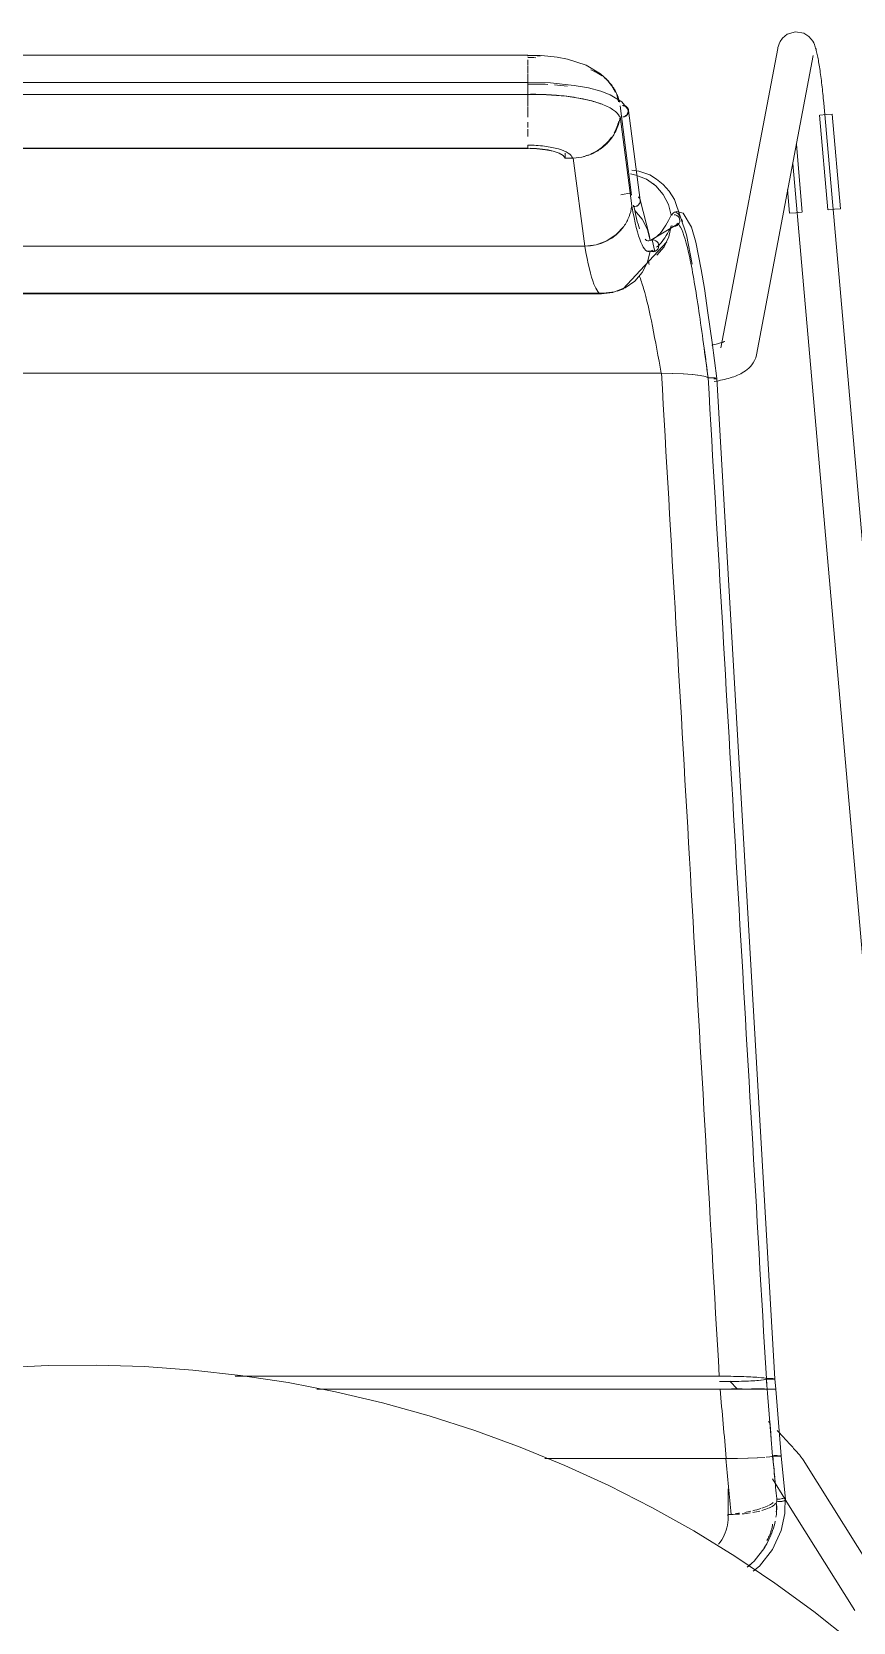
# Model space of a CAD drawing. Header units: millimetres. Extents: x 155927 to 317870, y -36033 to 97293.
# Drawn here: x 159163 to 159436, y 31523 to 32050 of the extents above; entities that cross this region are included whole.
import ezdxf

# ---------------------------------------------------------------- set-up
doc = ezdxf.new("R2010")
doc.units = ezdxf.units.MM
doc.header["$MEASUREMENT"] = 0
doc.layers.add('I-FURN', color=8, linetype='CONTINUOUS', lineweight=9)

msp = doc.modelspace()

# ---------------------------------------------------------------- linework, layer by layer
at = {"layer": 'I-FURN'}
for p, q in [((159413.63, 32049.49), (159416.38, 32050.32)), ((159416.38, 32050.32), (159419.14, 32049.84)), ((159410.58, 32045.14), (159410.49, 32044.73)), ((159410.72, 32045.66), (159410.58, 32045.14)), ((159410.93, 32046.28), (159410.72, 32045.66)), ((159411.31, 32047.08), (159410.93, 32046.28)), ((159412.05, 32048.16), (159411.31, 32047.08)), ((159413.63, 32049.49), (159412.05, 32048.16)), ((159419.14, 32049.84), (159420.79, 32048.8)), ((159420.79, 32048.8), (159421.65, 32047.89)), ((159421.65, 32047.89), (159422.13, 32047.18)), ((159422.13, 32047.18), (159422.43, 32046.62)), ((159422.43, 32046.62), (159422.65, 32046.15)), ((159422.65, 32046.15), (159422.82, 32045.72)), ((159422.82, 32045.72), (159422.96, 32045.32)), ((159422.96, 32045.32), (159423.08, 32044.92)), ((159423.08, 32044.92), (159423.2, 32044.53)), ((159327.59, 32042.54), (159032.73, 32042.54)), ((159327.59, 32042.37), (159327.59, 32042.54)), ((159332.1, 32042.46), (159327.59, 32042.54)), ((159327.59, 32042.52), (159327.59, 32042.24)), ((159327.59, 32041.05), (159327.59, 32039.3)), ((159337.31, 32041.94), (159332.1, 32042.46)), ((159340.81, 32041.29), (159337.31, 32041.94)), ((159346.96, 32039.27), (159340.81, 32041.29)), ((159410.49, 32044.73), (159391.68, 31945.44)), ((159403.47, 31943.2), (159422.28, 32042.49)), ((159423.2, 32044.53), (159423.31, 32044.12)), ((159423.31, 32044.12), (159423.41, 32043.71)), ((159423.41, 32043.71), (159423.51, 32043.28)), ((159423.51, 32043.28), (159423.61, 32042.84)), ((159423.61, 32042.84), (159423.71, 32042.38)), ((159423.71, 32042.38), (159423.8, 32041.9)), ((159423.8, 32041.9), (159423.9, 32041.41)), ((159423.9, 32041.41), (159423.99, 32040.89)), ((159423.99, 32040.89), (159424.08, 32040.36)), ((159424.08, 32040.36), (159424.18, 32039.81)), ((159424.18, 32039.81), (159424.27, 32039.24)), ((159327.59, 32039.02), (159327.59, 32036.44)), ((159327.59, 32033.26), (159327.59, 32036.29)), ((159327.59, 32036.27), (159327.59, 32033.26)), ((159351.68, 32036.4), (159346.96, 32039.27)), ((159353.65, 32034.56), (159351.68, 32036.4)), ((159355.32, 32032.49), (159353.65, 32034.56)), ((159424.27, 32039.24), (159424.36, 32038.65)), ((159424.36, 32038.65), (159424.45, 32038.05)), ((159424.45, 32038.05), (159424.54, 32037.43)), ((159424.54, 32037.43), (159424.63, 32036.8)), ((159424.63, 32036.8), (159424.72, 32036.15)), ((159424.72, 32036.15), (159424.81, 32035.48)), ((159424.81, 32035.48), (159424.9, 32034.81)), ((159424.9, 32034.81), (159424.98, 32034.12)), ((159327.59, 32033.5), (159032.73, 32033.5)), ((159032.73, 32029.54), (159327.59, 32029.54)), ((159327.59, 32033.5), (159327.59, 32029.65)), ((159335.15, 32033.36), (159327.59, 32033.5)), ((159327.59, 32033.43), (159327.59, 32033.5)), ((159327.59, 32033.24), (159327.59, 32033.43)), ((159327.59, 32032.93), (159327.59, 32033.24)), ((159327.59, 32032.54), (159327.59, 32032.93)), ((159327.59, 32032.09), (159327.59, 32032.54)), ((159327.59, 32031.6), (159327.59, 32032.09)), ((159327.59, 32031.1), (159327.59, 32031.6)), ((159327.59, 32030.62), (159327.59, 32031.1)), ((159327.59, 32030.21), (159327.59, 32030.62)), ((159327.59, 32029.88), (159327.59, 32030.21)), ((159327.59, 32029.65), (159327.59, 32029.88)), ((159327.59, 32025.76), (159327.59, 32029.57)), ((159327.59, 32029.57), (159327.59, 32025.76)), ((159333.81, 32029.46), (159327.59, 32029.54)), ((159340.37, 32028.93), (159333.81, 32029.46)), ((159343.03, 32032.56), (159335.15, 32033.36)), ((159347.75, 32031.69), (159343.03, 32032.56)), ((159351.79, 32030.61), (159347.75, 32031.69)), ((159354.96, 32029.42), (159351.79, 32030.61)), ((159358.79, 32027.12), (159354.96, 32029.42)), ((159356.66, 32030.23), (159355.32, 32032.49)), ((159424.98, 32034.12), (159425.07, 32033.42)), ((159425.07, 32033.42), (159425.15, 32032.71)), ((159425.15, 32032.71), (159425.23, 32032)), ((159425.23, 32032), (159425.31, 32031.27)), ((159425.31, 32031.27), (159425.39, 32030.54)), ((159425.39, 32030.54), (159425.46, 32029.8)), ((159425.46, 32029.8), (159425.54, 32029.05)), ((159425.54, 32029.05), (159425.61, 32028.3)), ((159327.59, 32025.56), (159327.59, 32022.01)), ((159344.39, 32028.34), (159340.37, 32028.93)), ((159348.82, 32027.37), (159344.39, 32028.34)), ((159352.26, 32026.28), (159348.82, 32027.37)), ((159358.2, 32025.79), (159362.04, 31996.1)), ((159360.68, 32024.73), (159358.79, 32027.12)), ((159361.04, 32024.23), (159364.89, 31994.46)), ((159425.61, 32028.3), (159425.68, 32027.55)), ((159425.68, 32027.55), (159425.75, 32026.8)), ((159425.75, 32026.8), (159425.76, 32026.64)), ((159464.71, 31583.32), (159425.76, 32026.64)), ((159327.59, 32020.38), (159327.59, 32018.54)), ((159362.06, 31992.55), (159358.22, 32022.25)), ((159358.97, 32019.82), (159358.65, 32022.26)), ((159424.34, 32022.67), (159427.1, 31991.25)), ((159424.47, 32022.68), (159426.53, 32022.86)), ((159426.53, 32022.86), (159428.58, 32023.04)), ((159428.58, 32023.04), (159431.34, 31991.63)), ((159327.59, 32018.02), (159327.59, 32015.55)), ((159327.59, 32011.7), (159032.73, 32011.7)), ((159032.73, 32011.64), (159327.59, 32011.64)), ((159327.59, 32011.64), (159330.62, 32011.53)), ((159330.62, 32011.53), (159333.47, 32011.21)), ((159333.47, 32011.21), (159335.97, 32010.7)), ((159335.97, 32010.7), (159337.95, 32010.03)), ((159337.95, 32010.03), (159339.3, 32009.24)), ((159339.3, 32009.24), (159339.94, 32008.38)), ((159339.94, 32008.38), (159339.94, 32010.05)), ((159339.94, 32008.38), (159342.66, 32008.45)), ((159342.66, 32008.45), (159346.52, 31979.17)), ((159418.66, 31990.51), (159416.68, 32012.99)), ((159361.69, 32003.16), (159363.44, 32002.79)), ((159363.44, 32002.79), (159361.7, 32003.16)), ((159364.43, 32004.13), (159362.16, 32004.42)), ((159366.95, 32001.39), (159363.44, 32002.79)), ((159368.03, 32002.84), (159364.43, 32004.13)), ((159370.3, 32001.49), (159368.03, 32002.84)), ((159415.48, 32006.62), (159452.76, 31582.27)), ((159370.04, 31999.22), (159366.95, 32001.39)), ((159369.04, 32000.04), (159370.04, 31999.22)), ((159370.04, 31999.22), (159372.51, 31996.39)), ((159372.52, 31996.39), (159370.04, 31999.22)), ((159372.47, 31999.72), (159370.3, 32001.49)), ((159374.46, 31997.47), (159372.47, 31999.72)), ((159376.28, 31994.65), (159374.46, 31997.47)), ((159413.73, 31998.04), (159414.43, 31990.14)), ((159361.92, 31996.88), (159358.43, 31996.19)), ((159362.53, 31992.39), (159363.03, 31992.36)), ((159363.03, 31992.36), (159363.52, 31992.44)), ((159363.52, 31992.44), (159363.97, 31992.63)), ((159363.97, 31992.63), (159364.36, 31992.93)), ((159364.65, 31995.13), (159364.36, 31995.52)), ((159364.36, 31992.93), (159364.65, 31993.31)), ((159364.84, 31994.69), (159364.65, 31995.13)), ((159364.65, 31993.31), (159364.84, 31993.75)), ((159364.91, 31994.22), (159364.84, 31994.69)), ((159364.84, 31993.75), (159364.91, 31994.22)), ((159364.88, 31994.54), (159367.85, 31982.92)), ((159374.26, 31993.07), (159372.52, 31996.39)), ((159375.16, 31989.44), (159374.26, 31993.07)), ((159380.27, 31982.93), (159376.28, 31994.65)), ((159365.56, 31988.18), (159363.05, 31991.06)), ((159367.31, 31984.79), (159365.56, 31988.18)), ((159377.84, 31986.88), (159368.45, 31981.18)), ((159375.16, 31989.44), (159375.63, 31989.61)), ((159375.63, 31989.61), (159375.16, 31989.44)), ((159376.98, 31990.66), (159376.07, 31990.36)), ((159376.13, 31989.65), (159376.62, 31989.57)), ((159376.63, 31989.57), (159376.13, 31989.65)), ((159376.62, 31989.57), (159377.08, 31989.38)), ((159377.08, 31989.38), (159376.63, 31989.57)), ((159379.17, 31990.13), (159376.98, 31990.66)), ((159377.08, 31989.38), (159377.47, 31989.07)), ((159377.47, 31989.07), (159377.08, 31989.38)), ((159377.47, 31989.07), (159377.77, 31988.68)), ((159377.77, 31988.68), (159377.47, 31989.07)), ((159377.79, 31986.79), (159377.51, 31986.39)), ((159377.51, 31986.39), (159377.8, 31986.79)), ((159377.77, 31988.68), (159377.96, 31988.22)), ((159377.97, 31988.22), (159377.77, 31988.68)), ((159377.98, 31987.25), (159377.79, 31986.79)), ((159377.8, 31986.79), (159377.98, 31987.25)), ((159377.96, 31988.22), (159378.04, 31987.74)), ((159378.04, 31987.74), (159377.97, 31988.22)), ((159378.04, 31987.74), (159377.98, 31987.25)), ((159377.98, 31987.25), (159378.04, 31987.74)), ((159381.94, 31985.49), (159379.17, 31990.13)), ((159416.47, 31990.32), (159414.43, 31990.14)), ((159418.53, 31990.5), (159416.47, 31990.32)), ((159429.29, 31991.45), (159427.23, 31991.27)), ((159431.34, 31991.63), (159429.29, 31991.45)), ((159353.83, 31980.97), (159356.95, 31983.05)), ((159356.95, 31983.05), (159359.43, 31985.79)), ((159368.2, 31981.07), (159367.31, 31984.79)), ((159367.85, 31982.92), (159368.17, 31981.05)), ((159374.42, 31982.34), (159372.78, 31979.02)), ((159372.79, 31979.02), (159374.43, 31982.34)), ((159375.21, 31985.96), (159374.42, 31982.34)), ((159374.43, 31982.34), (159375.21, 31985.96)), ((159375.69, 31985.81), (159375.21, 31985.96)), ((159375.21, 31985.96), (159375.69, 31985.8)), ((159376.19, 31985.78), (159375.69, 31985.81)), ((159375.69, 31985.8), (159376.19, 31985.77)), ((159376.68, 31985.87), (159376.19, 31985.78)), ((159376.19, 31985.77), (159376.68, 31985.86)), ((159377.13, 31986.07), (159376.68, 31985.87)), ((159376.68, 31985.86), (159377.13, 31986.07)), ((159377.51, 31986.39), (159377.13, 31986.07)), ((159377.13, 31986.07), (159377.51, 31986.39)), ((159382.17, 31973.27), (159380.27, 31982.93)), ((159383.35, 31980.5), (159381.94, 31985.49)), ((159346.52, 31979.17), (159013.8, 31979.17)), ((159013.8, 31979.17), (159346.52, 31979.17)), ((159346.52, 31979.17), (159350.29, 31979.65)), ((159350.29, 31979.65), (159353.83, 31980.97)), ((159373.73, 31980.69), (159359.13, 31964.99)), ((159370.02, 31977.6), (159367.14, 31977.55)), ((159367.31, 31973.85), (159368.2, 31977.57)), ((159368.67, 31981.24), (159368.2, 31981.07)), ((159368.2, 31981.07), (159368.67, 31981.23)), ((159368.67, 31977.41), (159368.2, 31977.57)), ((159368.2, 31977.57), (159368.67, 31977.4)), ((159368.67, 31981.23), (159369.17, 31981.27)), ((159369.17, 31981.27), (159368.67, 31981.24)), ((159369.17, 31977.37), (159368.67, 31977.41)), ((159368.67, 31977.4), (159369.17, 31977.37)), ((159369.72, 31977.47), (159368.88, 31981.36)), ((159369.17, 31981.27), (159369.66, 31981.19)), ((159369.66, 31981.19), (159369.17, 31981.27)), ((159369.66, 31977.45), (159369.17, 31977.37)), ((159369.17, 31977.37), (159369.66, 31977.45)), ((159369.66, 31981.19), (159370.11, 31980.99)), ((159370.11, 31980.99), (159369.66, 31981.19)), ((159370.11, 31977.65), (159369.66, 31977.45)), ((159369.66, 31977.45), (159370.11, 31977.65)), ((159370.11, 31980.99), (159370.49, 31980.67)), ((159370.5, 31980.67), (159370.11, 31980.99)), ((159370.49, 31977.97), (159370.11, 31977.65)), ((159370.11, 31977.65), (159370.5, 31977.96)), ((159372.78, 31979.02), (159370.39, 31976.18)), ((159370.39, 31976.18), (159372.79, 31979.02)), ((159370.49, 31980.67), (159370.79, 31980.27)), ((159370.79, 31978.37), (159370.49, 31977.97)), ((159370.79, 31980.27), (159370.5, 31980.67)), ((159370.5, 31977.96), (159370.79, 31978.37)), ((159370.79, 31980.27), (159370.98, 31979.81)), ((159370.98, 31979.81), (159370.79, 31980.27)), ((159370.98, 31978.83), (159370.79, 31978.37)), ((159370.79, 31978.37), (159370.98, 31978.83)), ((159370.98, 31979.81), (159371.04, 31979.32)), ((159371.05, 31979.32), (159370.98, 31979.81)), ((159371.04, 31979.32), (159370.98, 31978.83)), ((159370.98, 31978.83), (159371.05, 31979.32)), ((159385.15, 31971.48), (159383.35, 31980.5)), ((159367.31, 31973.85), (159365.55, 31970.46)), ((159365.56, 31970.46), (159367.31, 31973.85)), ((159386.18, 31965.16), (159385.15, 31971.48)), ((159363.05, 31967.59), (159359.91, 31965.42)), ((159359.91, 31965.41), (159363.05, 31967.58)), ((159365.55, 31970.46), (159363.05, 31967.59)), ((159363.05, 31967.58), (159365.56, 31970.46)), ((159352.55, 31963.58), (159007.77, 31963.58)), ((159007.77, 31963.58), (159352.55, 31963.58)), ((159008.31, 31963.42), (159313.11, 31963.42)), ((159313.11, 31963.42), (159352.02, 31963.42)), ((159355.76, 31963.86), (159352.01, 31963.42)), ((159356.34, 31964.05), (159352.55, 31963.58)), ((159352.55, 31963.58), (159356.34, 31964.05)), ((159360.23, 31965.59), (159355.76, 31963.86)), ((159359.91, 31965.42), (159356.34, 31964.05)), ((159356.34, 31964.05), (159359.91, 31965.41)), ((159359.13, 31964.99), (159357.2, 31964.29)), ((159387.37, 31957.14), (159386.18, 31965.16)), ((159388.72, 31947.21), (159387.37, 31957.14)), ((159389.13, 31946.46), (159388.64, 31946.36)), ((159390.27, 31935.36), (159388.72, 31947.21)), ((159389.6, 31946.56), (159389.13, 31946.46)), ((159390.05, 31946.67), (159389.6, 31946.56)), ((159390.47, 31946.77), (159390.05, 31946.67)), ((159390.86, 31946.88), (159390.47, 31946.77)), ((159391.23, 31946.99), (159390.86, 31946.88)), ((159391.56, 31947.1), (159391.23, 31946.99)), ((159391.87, 31947.2), (159391.56, 31947.1)), ((159392.13, 31947.3), (159391.87, 31947.2)), ((159392.37, 31947.4), (159392.13, 31947.3)), ((159392.56, 31947.49), (159392.37, 31947.4)), ((159392.71, 31947.56), (159392.56, 31947.49)), ((159392.8, 31947.61), (159392.71, 31947.56)), ((159392.87, 31947.65), (159392.8, 31947.61)), ((159392.9, 31947.67), (159392.87, 31947.65)), ((159401.93, 31939.84), (159401.42, 31939.25)), ((159402.41, 31940.53), (159401.93, 31939.84)), ((159402.85, 31941.32), (159402.41, 31940.53)), ((159403.21, 31942.22), (159402.85, 31941.32)), ((159403.47, 31943.2), (159403.21, 31942.22)), ((159371.86, 31937.07), (158988.46, 31937.07)), ((158988.46, 31937.07), (159371.86, 31937.07)), ((159375.63, 31937.02), (159371.86, 31937.07)), ((159371.94, 31937.07), (159375.63, 31937.02)), ((159379.16, 31936.86), (159375.63, 31937.02)), ((159375.69, 31937.01), (159379.17, 31936.86)), ((159382.27, 31936.62), (159379.16, 31936.86)), ((159379.21, 31936.86), (159382.27, 31936.62)), ((159384.76, 31936.31), (159382.27, 31936.62)), ((159382.3, 31936.62), (159384.76, 31936.31)), ((159386.51, 31935.95), (159384.76, 31936.31)), ((159384.77, 31936.31), (159386.51, 31935.94)), ((159387.41, 31935.54), (159386.51, 31935.95)), ((159386.51, 31935.94), (159387.41, 31935.55)), ((159387.88, 31935.56), (159387.41, 31935.54)), ((159387.41, 31935.55), (159387.88, 31935.56)), ((159388.38, 31935.57), (159387.88, 31935.56)), ((159387.88, 31935.56), (159388.38, 31935.57)), ((159388.87, 31935.56), (159388.38, 31935.57)), ((159388.38, 31935.57), (159388.87, 31935.56)), ((159389.33, 31935.54), (159388.87, 31935.56)), ((159388.87, 31935.56), (159389.33, 31935.54)), ((159389.71, 31935.5), (159389.33, 31935.54)), ((159389.33, 31935.54), (159389.71, 31935.5)), ((159389.36, 31935.17), (159389.74, 31935.21)), ((159389.74, 31935.21), (159389.36, 31935.17)), ((159390.17, 31934.45), (159389.47, 31934.33)), ((159390.01, 31935.46), (159389.71, 31935.5)), ((159389.71, 31935.5), (159390.01, 31935.46)), ((159389.74, 31935.21), (159390.03, 31935.25)), ((159390.03, 31935.25), (159389.74, 31935.21)), ((159390.87, 31934.57), (159390.17, 31934.45)), ((159390.21, 31935.3), (159390.27, 31935.36)), ((159390.28, 31935.36), (159390.22, 31935.3)), ((159390.28, 31935.36), (159409.56, 31603.45)), ((159391.55, 31934.71), (159390.87, 31934.57)), ((159392.21, 31934.85), (159391.55, 31934.71)), ((159392.87, 31935), (159392.21, 31934.85)), ((159393.51, 31935.17), (159392.87, 31935)), ((159394.14, 31935.34), (159393.51, 31935.17)), ((159394.76, 31935.52), (159394.14, 31935.34)), ((159395.36, 31935.71), (159394.76, 31935.52)), ((159395.96, 31935.92), (159395.36, 31935.71)), ((159396.54, 31936.14), (159395.96, 31935.92)), ((159397.11, 31936.38), (159396.54, 31936.14)), ((159397.67, 31936.63), (159397.11, 31936.38)), ((159398.22, 31936.9), (159397.67, 31936.63)), ((159398.76, 31937.19), (159398.22, 31936.9)), ((159399.3, 31937.51), (159398.76, 31937.19)), ((159399.83, 31937.87), (159399.3, 31937.51)), ((159400.36, 31938.27), (159399.83, 31937.87)), ((159400.89, 31938.73), (159400.36, 31938.27)), ((159401.42, 31939.25), (159400.89, 31938.73)), ((159168.48, 31607.87), (159152.5, 31607.08)), ((159184.48, 31608.01), (159168.48, 31607.87)), ((159200.47, 31607.52), (159184.48, 31608.01)), ((159216.43, 31606.39), (159200.47, 31607.52)), ((159232.33, 31604.62), (159216.43, 31606.39)), ((159391.11, 31604.34), (159230.54, 31604.34)), ((159230.54, 31604.34), (159391.11, 31604.34)), ((159248.15, 31602.22), (159232.33, 31604.62)), ((159263.86, 31599.18), (159248.15, 31602.22)), ((159394.9, 31604.31), (159391.11, 31604.34)), ((159391.22, 31602.55), (159394.9, 31602.58)), ((159397.17, 31600.03), (159394.6, 31602.7)), ((159398.46, 31604.24), (159394.9, 31604.31)), ((159394.9, 31602.58), (159398.45, 31602.66)), ((159398.45, 31602.66), (159401.57, 31602.78)), ((159401.59, 31604.11), (159398.46, 31604.24)), ((159401.57, 31602.78), (159404.07, 31602.95)), ((159404.09, 31603.95), (159401.59, 31604.11)), ((159404.07, 31602.95), (159405.82, 31603.14)), ((159405.84, 31603.76), (159404.09, 31603.95)), ((159405.82, 31603.14), (159406.72, 31603.35)), ((159406.73, 31603.55), (159405.84, 31603.76)), ((159406.72, 31603.35), (159407.19, 31603.34)), ((159407.2, 31603.56), (159406.73, 31603.55)), ((159407.19, 31603.34), (159407.69, 31603.34)), ((159407.7, 31603.56), (159407.2, 31603.56)), ((159407.69, 31603.34), (159408.18, 31603.34)), ((159408.19, 31603.55), (159407.7, 31603.56)), ((159408.18, 31603.34), (159408.63, 31603.35)), ((159408.64, 31603.54), (159408.19, 31603.55)), ((159408.63, 31603.35), (159409.01, 31603.37)), ((159409.02, 31603.52), (159408.64, 31603.54)), ((159409.01, 31603.37), (159409.31, 31603.39)), ((159409.31, 31603.5), (159409.02, 31603.52)), ((159409.5, 31603.47), (159409.31, 31603.5)), ((159409.31, 31603.39), (159409.5, 31603.42)), ((159409.56, 31603.45), (159409.5, 31603.47)), ((159409.5, 31603.42), (159409.56, 31603.45)), ((159409.84, 31600.09), (159409.57, 31603.45)), ((159391.38, 31600.02), (159257.64, 31600.02)), ((159257.64, 31600.02), (159391.38, 31600.02)), ((159279.43, 31595.52), (159263.86, 31599.18)), ((159395.16, 31600.03), (159391.38, 31600.02)), ((159391.38, 31600.02), (159395.16, 31600.03)), ((159398.73, 31600.03), (159395.16, 31600.03)), ((159395.16, 31600.03), (159398.73, 31600.03)), ((159395.17, 31600.15), (159398.72, 31600.14)), ((159398.73, 31600.14), (159395.17, 31600.15)), ((159401.86, 31600.04), (159398.73, 31600.03)), ((159398.73, 31600.03), (159401.87, 31600.04)), ((159401.85, 31600.14), (159404.34, 31600.12)), ((159404.35, 31600.12), (159401.85, 31600.14)), ((159404.36, 31600.05), (159401.87, 31600.04)), ((159401.87, 31600.04), (159404.37, 31600.05)), ((159404.34, 31600.12), (159406.1, 31600.11)), ((159406.1, 31600.11), (159404.35, 31600.12)), ((159406.11, 31600.07), (159404.37, 31600.05)), ((159404.37, 31600.05), (159406.12, 31600.07)), ((159407, 31600.08), (159406.11, 31600.07)), ((159406.12, 31600.07), (159407, 31600.08)), ((159406.99, 31600.09), (159407.46, 31600.1)), ((159407.47, 31600.1), (159407, 31600.09)), ((159407.47, 31600.08), (159407, 31600.08)), ((159407, 31600.08), (159407.47, 31600.08)), ((159407.46, 31600.1), (159407.96, 31600.1)), ((159407.96, 31600.1), (159407.47, 31600.1)), ((159407.97, 31600.08), (159407.47, 31600.08)), ((159407.47, 31600.08), (159407.97, 31600.08)), ((159407.96, 31600.1), (159408.45, 31600.1)), ((159408.45, 31600.1), (159407.96, 31600.1)), ((159408.46, 31600.08), (159407.97, 31600.08)), ((159407.97, 31600.08), (159408.46, 31600.08)), ((159408.45, 31600.1), (159408.9, 31600.09)), ((159408.91, 31600.09), (159408.45, 31600.1)), ((159408.91, 31600.08), (159408.46, 31600.08)), ((159408.46, 31600.08), (159408.91, 31600.08)), ((159408.9, 31600.09), (159409.29, 31600.09)), ((159409.29, 31600.09), (159408.91, 31600.09)), ((159409.29, 31600.08), (159408.91, 31600.08)), ((159408.91, 31600.08), (159409.29, 31600.08)), ((159409.29, 31600.09), (159409.58, 31600.09)), ((159409.58, 31600.09), (159409.29, 31600.09)), ((159409.58, 31600.08), (159409.29, 31600.08)), ((159409.29, 31600.08), (159409.59, 31600.08)), ((159409.58, 31600.09), (159409.77, 31600.09)), ((159409.77, 31600.09), (159409.58, 31600.08)), ((159409.77, 31600.09), (159409.58, 31600.09)), ((159409.59, 31600.08), (159409.78, 31600.09)), ((159409.77, 31600.09), (159409.84, 31600.09)), ((159409.84, 31600.09), (159409.77, 31600.09)), ((159409.84, 31600.09), (159409.77, 31600.09)), ((159409.78, 31600.09), (159409.84, 31600.09)), ((159409.84, 31600.09), (159411.66, 31577.89)), ((159294.85, 31591.24), (159279.43, 31595.52)), ((159310.08, 31586.35), (159294.85, 31591.24)), ((159325.1, 31580.85), (159310.08, 31586.35)), ((159407.94, 31588.84), (159407.45, 31589.35)), ((159410.75, 31585.87), (159410.29, 31586.36)), ((159411.2, 31585.4), (159410.75, 31585.87)), ((159339.9, 31574.76), (159325.1, 31580.85)), ((159411.64, 31584.93), (159411.2, 31585.4)), ((159412.07, 31584.46), (159411.64, 31584.93)), ((159412.49, 31584.01), (159412.07, 31584.46)), ((159412.91, 31583.57), (159412.49, 31584.01)), ((159413.31, 31583.13), (159412.91, 31583.57)), ((159413.7, 31582.71), (159413.31, 31583.13)), ((159414.08, 31582.29), (159413.7, 31582.71)), ((159414.45, 31581.89), (159414.08, 31582.29)), ((159414.81, 31581.5), (159414.45, 31581.89)), ((159415.15, 31581.12), (159414.81, 31581.5)), ((159415.48, 31580.76), (159415.15, 31581.12)), ((159415.79, 31580.41), (159415.48, 31580.76)), ((159333.2, 31577.06), (159393.32, 31577.06)), ((159393.32, 31577.06), (159333.2, 31577.06)), ((159393.32, 31577.06), (159397.08, 31577.08)), ((159397.08, 31577.08), (159393.44, 31577.06)), ((159400.62, 31577.16), (159397.17, 31577.08)), ((159397.18, 31577.08), (159400.61, 31577.16)), ((159400.61, 31577.16), (159403.71, 31577.27)), ((159403.72, 31577.27), (159400.68, 31577.16)), ((159403.71, 31577.27), (159406.19, 31577.42)), ((159406.19, 31577.42), (159403.75, 31577.27)), ((159407.93, 31577.6), (159406.64, 31577.46)), ((159406.64, 31577.46), (159407.93, 31577.6)), ((159408.81, 31577.79), (159407.93, 31577.6)), ((159407.93, 31577.6), (159408.82, 31577.79)), ((159409.28, 31577.79), (159408.81, 31577.79)), ((159408.82, 31577.79), (159409.29, 31577.79)), ((159409.3, 31577.99), (159408.83, 31577.98)), ((159408.83, 31577.98), (159409.3, 31577.99)), ((159409.78, 31577.78), (159409.28, 31577.79)), ((159409.29, 31577.79), (159409.79, 31577.78)), ((159409.8, 31577.99), (159409.3, 31577.99)), ((159409.3, 31577.99), (159409.8, 31577.99)), ((159410.27, 31577.79), (159409.78, 31577.78)), ((159409.79, 31577.78), (159410.28, 31577.79)), ((159410.29, 31577.99), (159409.8, 31577.99)), ((159409.8, 31577.99), (159410.29, 31577.99)), ((159410.73, 31577.8), (159410.27, 31577.79)), ((159410.28, 31577.79), (159410.73, 31577.8)), ((159410.74, 31577.97), (159410.29, 31577.99)), ((159410.29, 31577.99), (159410.74, 31577.97)), ((159410.73, 31577.8), (159411.11, 31577.82)), ((159411.11, 31577.82), (159410.73, 31577.8)), ((159411.11, 31577.82), (159411.41, 31577.84)), ((159411.41, 31577.84), (159411.11, 31577.82)), ((159411.42, 31577.94), (159411.12, 31577.96)), ((159411.12, 31577.96), (159411.41, 31577.94)), ((159411.41, 31577.94), (159411.6, 31577.91)), ((159411.41, 31577.84), (159411.6, 31577.86)), ((159411.6, 31577.91), (159411.42, 31577.94)), ((159411.67, 31577.89), (159411.6, 31577.91)), ((159411.6, 31577.91), (159411.66, 31577.89)), ((159411.66, 31577.89), (159411.6, 31577.86)), ((159411.6, 31577.86), (159411.67, 31577.89)), ((159411.67, 31577.89), (159413.09, 31563.4)), ((159416.1, 31580.07), (159415.79, 31580.41)), ((159416.38, 31579.75), (159416.1, 31580.07)), ((159416.66, 31579.44), (159416.38, 31579.75)), ((159416.91, 31579.15), (159416.66, 31579.44)), ((159417.16, 31578.87), (159416.91, 31579.15)), ((159417.39, 31578.6), (159417.16, 31578.87)), ((159417.6, 31578.35), (159417.39, 31578.6)), ((159417.8, 31578.11), (159417.6, 31578.35)), ((159417.99, 31577.88), (159417.8, 31578.11)), ((159418.17, 31577.65), (159417.99, 31577.88)), ((159418.35, 31577.43), (159418.17, 31577.65)), ((159418.52, 31577.2), (159418.35, 31577.43)), ((159418.7, 31576.94), (159418.52, 31577.2)), ((159418.92, 31576.62), (159418.7, 31576.94)), ((159446.22, 31533.04), (159418.92, 31576.62)), ((159354.43, 31568.08), (159339.9, 31574.76)), ((159408.75, 31570.25), (159412.84, 31563.71)), ((159368.69, 31560.82), (159354.43, 31568.08)), ((159394.03, 31557.26), (159394.03, 31567.02)), ((159382.65, 31553), (159368.69, 31560.82)), ((159412.88, 31558.83), (159412.97, 31564.29)), ((159413.02, 31563.43), (159436.05, 31526.66)), ((159395.02, 31558.5), (159393.97, 31558.5)), ((159411.67, 31553.18), (159412.88, 31558.83)), ((159396.28, 31544.63), (159382.65, 31553)), ((159406.19, 31547.57), (159408.1, 31551.26)), ((159408.76, 31546.87), (159411.67, 31553.18)), ((159409.57, 31535.71), (159396.28, 31544.63)), ((159402.69, 31543), (159406.19, 31547.57)), ((159404.43, 31541.34), (159408.76, 31546.87)), ((159400.36, 31541.05), (159402.69, 31543)), ((159402.39, 31539.71), (159404.43, 31541.34)), ((159422.49, 31526.28), (159409.57, 31535.71)), ((159435.02, 31516.33), (159422.49, 31526.28))]:
    msp.add_line(p, q, dxfattribs=at)
for centre, major_axis, ratio, start_param, end_param in [((159327.59, 32038.26), (-12.4, 0), 0.287441, 4.492176, 4.712389), ((159327.59, 32026.79), (0, -15.75), 0.000004, 0.290246, 0.472486), ((159346.39, 31994.24), (-15.78, 0), 0.955139, 2.787556, 3.029056), ((159362.94, 31994.23), (-1.96, 0), 0.955139, 1.359855, 3.903556), ((159346.39, 31994.24), (-15.78, 0), 0.955139, 2.545839, 2.787386), ((159346.39, 31994.24), (-15.78, 0), 0.955139, 1.579038, 2.545717)]:
    msp.add_ellipse(centre, major_axis=major_axis, ratio=ratio, start_param=start_param, end_param=end_param, dxfattribs=at)
for points in [[(159327.59, 32042.45), (159329.01, 32042.46), (159330.38, 32042.39), (159331.68, 32042.28)], [(159327.59, 32032.97), (159329.81, 32033.01), (159332.01, 32032.98), (159334.19, 32032.87)], [(159336.4, 32032.73), (159337.87, 32032.62), (159339.32, 32032.47), (159340.74, 32032.29)], [(159357.13, 32029.13), (159357.39, 32028.48), (159357.55, 32027.8), (159357.7, 32027.12)], [(159352.43, 32026.21), (159353.89, 32025.64), (159356.35, 32024.38), (159357.66, 32022.97), (159358.02, 32022.24)], [(159342.66, 32008.45), (159343.95, 32008.49), (159346.45, 32008.85), (159350.05, 32010.26), (159353.2, 32012.46), (159355.73, 32015.29), (159357.49, 32018.63), (159358.07, 32021.01), (159358.22, 32022.25)], [(159357.76, 32020.73), (159357.45, 32019.35), (159356.94, 32017.98), (159356.25, 32016.72)], [(159327.59, 32012.77), (159329.48, 32012.74), (159333.22, 32012.48), (159338.01, 32011.52), (159341.34, 32010.12), (159342.28, 32009.02), (159342.41, 32008.46)], [(159335.96, 32010.75), (159333.91, 32011.3), (159331.2, 32011.58), (159328.42, 32011.68)], [(159362.06, 31992.55), (159363.09, 31987.05), (159365.13, 31978.99), (159367.18, 31977.02), (159368.2, 31977.57)], [(159362.69, 31992.76), (159363.35, 31989.64), (159364.01, 31986.72), (159364.67, 31985)], [(159366.57, 31981.49), (159367.11, 31980.92), (159367.66, 31980.78), (159368.2, 31981.07)], [(159368.2, 31977.57), (159368.46, 31977.65), (159368.72, 31977.76), (159368.98, 31977.9)], [(159367.65, 31974.51), (159367.7, 31974.04), (159367.76, 31973.57), (159367.81, 31973.1)], [(159352.02, 31963.42), (159352.19, 31963.42), (159352.37, 31963.48), (159352.55, 31963.58)], [(159386.21, 31944.91), (159386.6, 31941.82), (159387, 31938.68), (159387.39, 31935.56)], [(159371.94, 31937.07), (159375.13, 31881.71), (159378.33, 31826.29), (159381.53, 31770.83)], [(159406.73, 31603.55), (159403.51, 31658.95), (159397.07, 31769.71), (159390.63, 31880.31), (159387.41, 31935.55)], [(159381.53, 31770.83), (159384.72, 31715.37), (159387.92, 31659.87), (159391.11, 31604.34)], [(159406.72, 31603.35), (159406.77, 31602.81), (159406.86, 31601.72), (159406.95, 31600.64), (159406.99, 31600.09)], [(159406.73, 31603.55), (159406.78, 31602.97), (159406.87, 31601.81), (159406.96, 31600.66), (159407, 31600.08)], [(159391.38, 31600.02), (159391.72, 31596.19), (159392.06, 31592.36), (159392.41, 31588.53)], [(159408.81, 31577.79), (159408.51, 31581.5), (159407.91, 31588.93), (159407.3, 31596.36), (159407, 31600.08)], [(159392.41, 31588.53), (159392.75, 31584.7), (159393.1, 31580.88), (159393.44, 31577.06)], [(159393.32, 31577.06), (159393.63, 31573.92), (159394.22, 31567.67), (159394.76, 31561.53), (159395.02, 31558.5)], [(159408.82, 31577.79), (159409.06, 31575.27), (159409.54, 31570.23), (159410.01, 31565.28), (159410.25, 31562.84)], [(159408.85, 31577.79), (159409.08, 31575.48), (159409.31, 31573.17), (159409.54, 31570.9)], [(159399.54, 31559.18), (159400.23, 31559.3), (159400.88, 31559.43), (159401.54, 31559.57)], [(159402.2, 31559.72), (159403.13, 31559.93), (159404.07, 31560.16), (159404.92, 31560.41)], [(159404.6, 31559.6), (159403.86, 31559.42), (159403.05, 31559.26), (159402.22, 31559.11)], [(159405.24, 31560.56), (159406.06, 31560.83), (159406.87, 31561.12), (159407.42, 31561.41)], [(159407.7, 31560.67), (159407.01, 31560.35), (159406.2, 31560.04), (159405.27, 31559.78)], [(159407.67, 31561.53), (159408.31, 31561.84), (159408.7, 31562.16), (159409.03, 31562.48)], [(159410.22, 31561.3), (159410.21, 31560.04), (159410.11, 31558.78), (159409.93, 31557.54)], [(159410.02, 31559.33), (159410.13, 31560.21), (159410.15, 31561.11), (159410.15, 31562.01)], [(159393.97, 31558.5), (159394.02, 31558), (159394.04, 31557.49), (159394.03, 31556.98)], [(159397.8, 31558.6), (159396.89, 31558.55), (159395.97, 31558.51), (159395.02, 31558.5)], [(159396.43, 31558.74), (159396.91, 31558.79), (159397.38, 31558.86), (159397.84, 31558.92)], [(159401.37, 31558.97), (159400.52, 31558.85), (159399.65, 31558.73), (159398.73, 31558.67)], [(159401.76, 31542.18), (159401.33, 31541.77), (159400.88, 31541.38), (159400.42, 31541)]]:
    msp.add_open_spline(points, degree=3, dxfattribs=at)
for points, knots in [([(159352.29, 32035.67), (159351.56, 32036.2), (159350.31, 32036.92), (159348.98, 32037.55), (159348.47, 32037.75)], [0.5455526, 0.5455526, 0.5455526, 0.5455526, 0.6666667, 0.739481, 0.739481, 0.739481, 0.739481]), ([(159357.99, 32027), (159357.83, 32027.74), (159357.27, 32029.61), (159355.72, 32032.44), (159354.04, 32034.27), (159353.09, 32035.05)], [0.0634811, 0.0634811, 0.0634811, 0.0634811, 0.1666667, 0.3333333, 0.5, 0.5, 0.5, 0.5]), ([(159327.59, 32029.57), (159329.93, 32029.61), (159334.59, 32029.54), (159341.43, 32028.91), (159347.54, 32027.82), (159350.76, 32026.81), (159352.25, 32026.28)], [0.0000052, 0.0000052, 0.0000052, 0.0000052, 0.1666667, 0.3333333, 0.5, 0.6602535, 0.6602535, 0.6602535, 0.6602535]), ([(159358.98, 32025.82), (159359.15, 32025.82), (159359.44, 32025.78), (159359.82, 32025.63), (159360.23, 32025.38), (159360.69, 32024.85), (159360.94, 32023.99), (159360.71, 32023.2), (159360.32, 32022.67), (159359.93, 32022.35), (159359.63, 32022.21), (159359.47, 32022.16)], [-0.875, -0.875, -0.875, -0.875, -0.8125, -0.765625, -0.71875, -0.625, -0.5, -0.375, -0.3125, -0.25, -0.1875, -0.1875, -0.1875, -0.1875]), ([(159359.07, 32022.07), (159359.22, 32022.08), (159359.44, 32022.1), (159359.73, 32022.19), (159360, 32022.3), (159360.32, 32022.5), (159360.63, 32022.8), (159360.87, 32023.17), (159361, 32023.53), (159361.05, 32023.84), (159361.05, 32024.11), (159361.02, 32024.38), (159360.95, 32024.62), (159360.83, 32024.87), (159360.64, 32025.17), (159360.32, 32025.48), (159359.92, 32025.7), (159359.57, 32025.8), (159359.31, 32025.83), (159359.14, 32025.84), (159359.07, 32025.84)], [0.1111111, 0.1111111, 0.1111111, 0.1111111, 0.1666667, 0.1944444, 0.2222222, 0.2777778, 0.3333333, 0.3888889, 0.4444444, 0.4791667, 0.5138889, 0.5486111, 0.5833333, 0.6180556, 0.6527778, 0.7222222, 0.7916667, 0.8263889, 0.8611111, 0.8888889, 0.8888889, 0.8888889, 0.8888889]), ([(159355.39, 32015.37), (159353.95, 32013.32), (159351.01, 32010.81), (159347.43, 32009.25), (159346.19, 32009)], [-0.6666667, -0.6666667, -0.6666667, -0.6666667, -0.3333333, -0.1666667, -0.1666667, -0.1666667, -0.1666667]), ([(159368.98, 31981.41), (159369.88, 31981.88), (159371.94, 31983.67), (159374, 31987.04), (159375.16, 31989.44)], [0.1119091, 0.1119091, 0.1119091, 0.1119091, 0.5, 1, 1, 1, 1]), ([(159375.16, 31989.44), (159376.19, 31991), (159377.44, 31990.77), (159378.7, 31987.86), (159378.93, 31987.23)], [0, 0, 0, 0, 0.25, 0.3070827, 0.3070827, 0.3070827, 0.3070827]), ([(159377.04, 31986.84), (159377.45, 31986.64), (159378.87, 31985.04), (159381.31, 31976.74), (159384.36, 31958.31), (159386.39, 31943.09), (159387.41, 31935.54)], [0.1500589, 0.1500589, 0.1500589, 0.1500589, 0.25, 0.5, 0.75, 1, 1, 1, 1]), ([(159370.33, 31978.83), (159370.79, 31979.22), (159372.42, 31980.89), (159374.04, 31983.55), (159375.21, 31985.96)], [0.3036932, 0.3036932, 0.3036932, 0.3036932, 0.5, 1, 1, 1, 1]), ([(159346.52, 31979.17), (159347.52, 31973.45), (159349.35, 31965.81), (159351.19, 31963.42), (159352.01, 31963.42)], [0, 0, 0, 0, 0.5, 0.9107153, 0.9107153, 0.9107153, 0.9107153]), ([(159364.56, 31969.35), (159365.05, 31968.2), (159366.51, 31963.95), (159368.94, 31953.24), (159370.89, 31942.46), (159371.86, 31937.07)], [0.375, 0.375, 0.375, 0.375, 0.5, 0.75, 1, 1, 1, 1]), ([(159391.11, 31604.34), (159392.39, 31604.34), (159394.94, 31604.32), (159398.54, 31604.24), (159401.71, 31604.12), (159405.07, 31603.9), (159406.45, 31603.69), (159406.73, 31603.55)], [-1, -1, -1, -1, -0.833333, -0.666667, -0.5, -0.333333, 0, 0, 0, 0]), ([(159406.72, 31603.35), (159406.43, 31603.2), (159405.04, 31602.99), (159401.69, 31602.78), (159398.53, 31602.65), (159394.97, 31602.57), (159392.46, 31602.55), (159391.22, 31602.55)], [-1, -1, -1, -1, -0.6666667, -0.5, -0.3333333, -0.1666667, -0.003964, -0.003964, -0.003964, -0.003964]), ([(159409.57, 31603.45), (159409.57, 31603.43), (159409.43, 31603.4), (159409.03, 31603.37), (159408.65, 31603.35), (159408.19, 31603.34), (159407.69, 31603.33), (159407.19, 31603.34), (159406.87, 31603.34), (159406.72, 31603.35)], [-0.5, -0.5, -0.5, -0.5, -0.375, -0.3125, -0.25, -0.1875, -0.125, -0.0625, 0, 0, 0, 0]), ([(159406.73, 31603.55), (159406.96, 31603.55), (159407.45, 31603.56), (159408.08, 31603.56), (159408.54, 31603.55), (159408.95, 31603.53), (159409.41, 31603.5), (159409.57, 31603.47), (159409.57, 31603.45)], [-1, -1, -1, -1, -0.90625, -0.8125, -0.765625, -0.71875, -0.625, -0.501507, -0.501507, -0.501507, -0.501507]), ([(159408.32, 31584.09), (159408.19, 31585.74), (159407.74, 31591.07), (159407.3, 31596.4), (159407, 31600.09)], [0.2766114, 0.2766114, 0.2766114, 0.2766114, 0.5, 1, 1, 1, 1]), ([(159410.25, 31562.84), (159410.11, 31562.45), (159409.55, 31561.7), (159408.41, 31561), (159407.73, 31560.68)], [0, 0, 0, 0, 0.1666667, 0.3309695, 0.3309695, 0.3309695, 0.3309695]), ([(159410.15, 31563.57), (159410.37, 31563.56), (159410.86, 31563.57), (159411.61, 31563.65), (159412.28, 31563.81), (159412.71, 31563.98), (159412.87, 31564.1), (159412.91, 31564.14)], [-1, -1, -1, -1, -0.90625, -0.8125, -0.71875, -0.625, -0.5625, -0.5625, -0.5625, -0.5625]), ([(159413.04, 31563.25), (159413.02, 31563.22), (159412.98, 31563.18), (159412.87, 31563.1), (159412.68, 31563), (159412.36, 31562.9), (159411.96, 31562.82), (159411.61, 31562.79), (159411.23, 31562.77), (159410.79, 31562.78), (159410.43, 31562.81), (159410.25, 31562.84)], [0.5555556, 0.5555556, 0.5555556, 0.5555556, 0.5833333, 0.6180556, 0.6527778, 0.7222222, 0.7916667, 0.8263889, 0.8611111, 0.9305556, 1, 1, 1, 1]), ([(159393.97, 31558.5), (159394.19, 31556.12), (159393.56, 31552.52), (159391.63, 31549.52), (159390.86, 31548.61)], [0, 0, 0, 0, 0.3333333, 0.5, 0.5, 0.5, 0.5]), ([(159409.67, 31556.26), (159409.23, 31554.15), (159408.22, 31551.07), (159406.59, 31548.3), (159406, 31547.44)], [0.1763318, 0.1763318, 0.1763318, 0.1763318, 0.3333333, 0.408557, 0.408557, 0.408557, 0.408557]), ([(159406.91, 31549.83), (159407.18, 31550.31), (159408.12, 31552.06), (159408.59, 31553.92), (159408.82, 31555.29)], [0.6268296, 0.6268296, 0.6268296, 0.6268296, 0.6666667, 0.7702374, 0.7702374, 0.7702374, 0.7702374])]:
    msp.add_open_spline(points, degree=3, knots=knots, dxfattribs=at)

doc.saveas('drawing.dxf')
